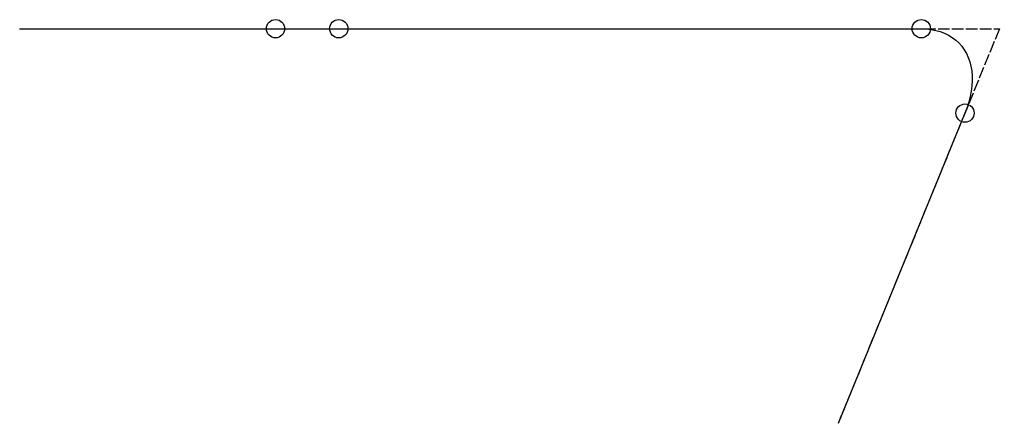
# Model space of a CAD drawing. Header units: millimetres. Extents: x 0 to 107, y -43 to 1.
import ezdxf

# ---------------------------------------------------------------- set-up
doc = ezdxf.new("R2010")
doc.units = ezdxf.units.MM
doc.linetypes.add('DASHED', pattern=[1.524, 1.27, -0.254])
for name, color, linetype in [('FIBRE_NEUTRE', 5, 'Continuous'), ('SOMMETS', 1, 'Continuous'), ('TANGENCE', 3, 'Continuous')]:
    doc.layers.add(name, color=color, linetype=linetype)

msp = doc.modelspace()

# ---------------------------------------------------------------- linework, layer by layer
at = {"layer": 'FIBRE_NEUTRE'}
msp.add_polyline3d([(0, 0, 0), (28, 0, 0), (28.31, 0, 0), (28.62, 0, 0.02), (28.93, 0, 0.04), (29.25, 0, 0.07), (29.55, 0, 0.11), (29.86, 0, 0.16), (30.17, 0, 0.22), (30.47, 0, 0.28), (30.78, 0, 0.36), (31.08, 0, 0.44), (31.38, 0, 0.53), (31.67, 0, 0.63), (31.96, 0, 0.74), (32.25, 0, 0.86), (32.54, 0, 0.98), (32.82, 0, 1.11), (33.1, 0, 1.25), (33.37, 0, 1.4), (33.64, 0, 1.56), (33.91, 0, 1.72), (34.17, 0, 1.89), (34.43, 0, 2.07), (34.68, 0, 2.26), (34.92, 0, 2.45), (98.65, 0, 54.06), (99.2, -0.02, 54.52), (99.73, -0.08, 55), (100.24, -0.18, 55.5), (100.73, -0.31, 56.01), (101.2, -0.49, 56.53), (101.63, -0.7, 57.06), (102.04, -0.95, 57.6), (102.42, -1.24, 58.14), (102.76, -1.55, 58.69), (103.07, -1.91, 59.23), (103.35, -2.29, 59.78), (103.59, -2.7, 60.31), (103.79, -3.14, 60.85), (103.96, -3.61, 61.37), (104.08, -4.1, 61.88), (104.17, -4.61, 62.38), (104.21, -5.15, 62.86), (104.22, -5.69, 63.33), (104.19, -6.26, 63.77), (104.11, -6.84, 64.19), (104, -7.43, 64.59), (103.85, -8.02, 64.97), (103.66, -8.62, 65.31), (103.43, -9.23, 65.63), (89.55, -43.18, 82.77)], dxfattribs=at)
at = {"layer": 'SOMMETS', "linetype": 'DASHED'}
msp.add_polyline3d([(0, 0, 0), (31.9, 0, 0), (107.2, 0, 60.98), (89.55, -43.18, 82.77)], dxfattribs=at)
at = {"layer": 'TANGENCE'}
for centre in [(28, 0), (34.92, 0, 2.45), (98.65, 0, 54.06), (103.43, -9.23, 65.63)]:
    msp.add_circle(centre, 1, dxfattribs=at)

doc.saveas('drawing.dxf')
